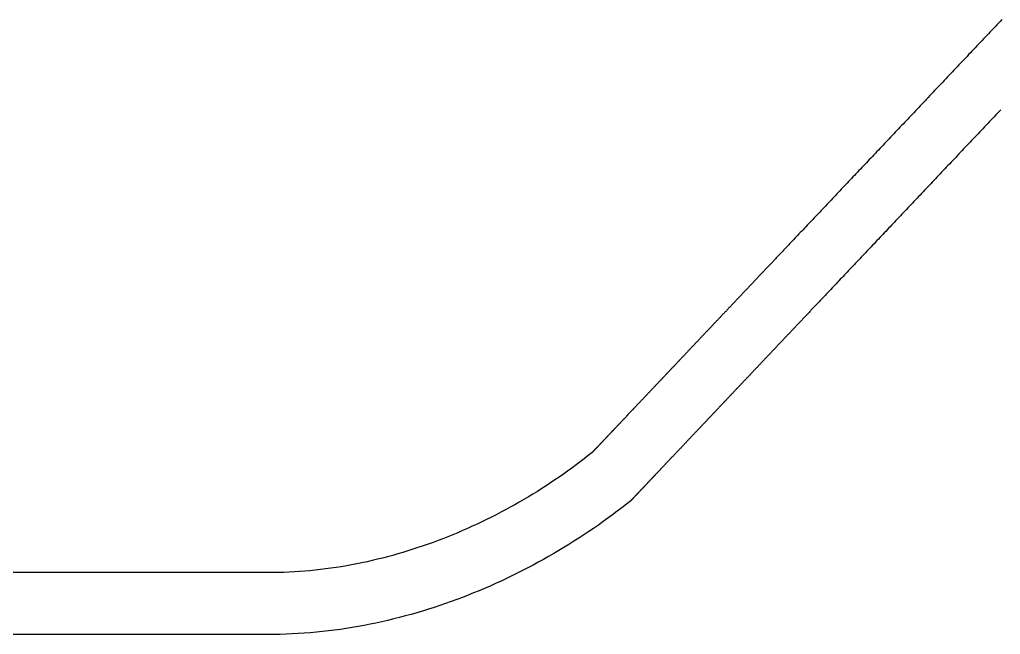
# Model space of a CAD drawing. Header units: inches. Extents: x 39 to 243, y 75 to 164.
# Drawn here: x 89.9 to 108.62, y 123.06 to 134.79 of the extents above; entities that cross this region are included whole.
import ezdxf

# ---------------------------------------------------------------- set-up
doc = ezdxf.new("R2010")
doc.units = ezdxf.units.IN
doc.header["$MEASUREMENT"] = 0

msp = doc.modelspace()

# ---------------------------------------------------------------- linework, layer by layer
at = {"color": 7}
msp.add_lwpolyline([(108.644, 134.791), (108.612, 134.757), (108.58, 134.723), (108.548, 134.69), (108.516, 134.656), (108.484, 134.622), (108.453, 134.589), (108.421, 134.555), (108.389, 134.522), (108.358, 134.488), (108.326, 134.455), (108.294, 134.422), (108.263, 134.388), (108.231, 134.355), (108.2, 134.322), (108.168, 134.288), (108.137, 134.255), (108.105, 134.222), (108.074, 134.189), (108.043, 134.156), (108.011, 134.123), (107.98, 134.089), (107.949, 134.056), (107.917, 134.023), (107.886, 133.991), (107.855, 133.958), (107.824, 133.925), (107.793, 133.892), (107.762, 133.859), (107.731, 133.826), (107.7, 133.794), (107.669, 133.761), (107.638, 133.728), (107.607, 133.696), (107.576, 133.663), (107.545, 133.631), (107.515, 133.598), (107.484, 133.566), (107.453, 133.533), (107.423, 133.501), (107.392, 133.468), (107.361, 133.436), (107.331, 133.404), (107.3, 133.372), (107.27, 133.34), (107.24, 133.307), (107.209, 133.275), (107.179, 133.243), (107.149, 133.211), (107.118, 133.179), (107.088, 133.147), (107.058, 133.115), (107.028, 133.084), (106.998, 133.052), (106.968, 133.02), (106.938, 132.988), (106.908, 132.957), (106.878, 132.925), (106.848, 132.894), (106.818, 132.862), (106.788, 132.831), (106.758, 132.799), (106.729, 132.768), (106.699, 132.736), (106.669, 132.705), (106.64, 132.674), (106.61, 132.643), (106.581, 132.612), (106.551, 132.58), (106.522, 132.549), (106.492, 132.518), (106.463, 132.487), (106.434, 132.456), (106.405, 132.426), (106.376, 132.395), (106.346, 132.364), (106.317, 132.333), (106.288, 132.303), (106.259, 132.272), (106.23, 132.241), (106.201, 132.211), (106.173, 132.18), (106.144, 132.15), (106.115, 132.12), (106.086, 132.089), (106.058, 132.059), (106.029, 132.029), (106.001, 131.999), (105.972, 131.969), (105.944, 131.939), (105.915, 131.909), (105.887, 131.879), (105.859, 131.849), (105.83, 131.819), (105.802, 131.789), (105.774, 131.759), (105.746, 131.73), (105.718, 131.7), (105.69, 131.671), (105.662, 131.641), (105.634, 131.612), (105.606, 131.582), (105.579, 131.553), (105.551, 131.524), (105.523, 131.494), (105.496, 131.465), (105.468, 131.436), (105.441, 131.407), (105.413, 131.378), (105.386, 131.349), (105.358, 131.32), (105.331, 131.292), (105.304, 131.263), (105.277, 131.234), (105.25, 131.206), (105.223, 131.177), (105.196, 131.148), (105.169, 131.12), (105.142, 131.092), (105.115, 131.063), (105.088, 131.035), (105.061, 131.007), (105.035, 130.979), (105.008, 130.951), (104.982, 130.923), (104.955, 130.895), (104.929, 130.867), (104.903, 130.839), (104.876, 130.811), (104.85, 130.783), (104.824, 130.756), (104.798, 130.728), (104.772, 130.701), (104.746, 130.673), (104.72, 130.646), (104.694, 130.619), (104.668, 130.591), (104.642, 130.564), (104.63, 130.551), (104.617, 130.537), (104.604, 130.524), (104.591, 130.51), (104.578, 130.497), (104.566, 130.483), (104.553, 130.47), (104.54, 130.456), (104.527, 130.443), (104.515, 130.429), (104.502, 130.416), (104.489, 130.403), (104.477, 130.389), (104.464, 130.376), (104.451, 130.363), (104.439, 130.349), (104.426, 130.336), (104.414, 130.323), (104.401, 130.309), (104.389, 130.296), (104.376, 130.283), (104.364, 130.27), (104.351, 130.257), (104.339, 130.243), (104.326, 130.23), (104.314, 130.217), (104.301, 130.204), (104.289, 130.191), (104.277, 130.178), (104.264, 130.165), (104.252, 130.152), (104.239, 130.139), (104.227, 130.126), (104.215, 130.113), (104.203, 130.1), (104.19, 130.087), (104.178, 130.074), (104.166, 130.061), (104.154, 130.048), (104.141, 130.035), (104.129, 130.022), (104.117, 130.009), (104.105, 129.996), (104.093, 129.984), (104.081, 129.971), (104.068, 129.958), (104.056, 129.945), (104.044, 129.932), (104.032, 129.92), (104.02, 129.907), (104.008, 129.894), (103.996, 129.882), (103.984, 129.869), (103.972, 129.856), (103.96, 129.844), (103.948, 129.831), (103.936, 129.819), (103.925, 129.806), (103.913, 129.793), (103.901, 129.781), (103.889, 129.768), (103.877, 129.756), (103.865, 129.743), (103.854, 129.731), (103.842, 129.719), (103.83, 129.706), (103.818, 129.694), (103.807, 129.681), (103.795, 129.669), (103.783, 129.657), (103.772, 129.644), (103.76, 129.632), (103.748, 129.62), (103.737, 129.608), (103.725, 129.595), (103.714, 129.583), (103.702, 129.571), (103.69, 129.559), (103.679, 129.547), (103.667, 129.534), (103.656, 129.522), (103.644, 129.51), (103.633, 129.498), (103.622, 129.486), (103.61, 129.474), (103.599, 129.462), (103.587, 129.45), (103.576, 129.438), (103.565, 129.426), (103.553, 129.414), (103.542, 129.402), (103.531, 129.39), (103.52, 129.378), (103.508, 129.366), (103.497, 129.354), (103.486, 129.343), (103.475, 129.331), (103.464, 129.319), (103.452, 129.307), (103.441, 129.296), (103.43, 129.284), (103.419, 129.272), (103.408, 129.26), (103.397, 129.249), (103.386, 129.237), (103.375, 129.225), (103.364, 129.214), (103.353, 129.202), (103.342, 129.191), (103.331, 129.179), (103.32, 129.168), (103.309, 129.156), (103.298, 129.145), (103.287, 129.133), (103.277, 129.122), (103.266, 129.11), (103.255, 129.099), (103.244, 129.087), (103.233, 129.076), (103.223, 129.065), (103.212, 129.053), (103.201, 129.042), (103.191, 129.031), (103.18, 129.019), (103.169, 129.008), (103.159, 128.997), (103.148, 128.986), (103.137, 128.975), (103.127, 128.963), (103.116, 128.952), (103.106, 128.941), (103.095, 128.93), (103.085, 128.919), (103.074, 128.908), (103.064, 128.897), (103.053, 128.886), (103.043, 128.875), (103.033, 128.864), (103.022, 128.853), (103.012, 128.842), (103.002, 128.831), (102.991, 128.82), (102.981, 128.809), (102.971, 128.798), (102.96, 128.788), (102.95, 128.777), (102.94, 128.766), (102.93, 128.755), (102.92, 128.745), (102.909, 128.734), (102.899, 128.723), (102.889, 128.712), (102.879, 128.702), (102.869, 128.691), (102.859, 128.681), (102.849, 128.67), (102.839, 128.659), (102.829, 128.649), (102.819, 128.638), (102.809, 128.628), (102.799, 128.617), (102.789, 128.607), (102.779, 128.596), (102.77, 128.586), (102.76, 128.576), (102.75, 128.565), (102.74, 128.555), (102.73, 128.545), (102.721, 128.534), (102.711, 128.524), (102.701, 128.514), (102.691, 128.504), (102.682, 128.493), (102.672, 128.483), (102.663, 128.473), (102.653, 128.463), (102.643, 128.453), (102.634, 128.443), (102.624, 128.433), (102.615, 128.423), (102.605, 128.412), (102.596, 128.402), (102.586, 128.392), (102.577, 128.383), (102.567, 128.373), (102.558, 128.363), (102.549, 128.353), (102.539, 128.343), (102.53, 128.333), (102.521, 128.323), (102.511, 128.313), (102.502, 128.304), (102.493, 128.294), (102.484, 128.284), (102.475, 128.274), (102.465, 128.265), (102.456, 128.255), (102.447, 128.245), (102.438, 128.236), (102.429, 128.226), (102.42, 128.217), (102.411, 128.207), (102.402, 128.198), (102.393, 128.188), (102.384, 128.179), (102.375, 128.169), (102.366, 128.16), (102.357, 128.15), (102.348, 128.141), (102.339, 128.132), (102.33, 128.122), (102.322, 128.113), (102.313, 128.104), (102.304, 128.094), (102.295, 128.085), (102.287, 128.076), (102.278, 128.067), (102.269, 128.058), (102.26, 128.048), (102.252, 128.039), (102.243, 128.03), (102.235, 128.021), (102.226, 128.012), (102.218, 128.003), (102.209, 127.994), (102.201, 127.985), (102.192, 127.976), (102.184, 127.967), (102.175, 127.958), (102.167, 127.949), (102.158, 127.94), (102.15, 127.932), (102.142, 127.923), (102.133, 127.914), (102.125, 127.905), (102.117, 127.897), (102.109, 127.888), (102.1, 127.879), (102.092, 127.87), (102.084, 127.862), (102.076, 127.853), (102.068, 127.845), (102.06, 127.836), (102.051, 127.828), (102.043, 127.819), (102.035, 127.811), (102.027, 127.802), (102.019, 127.794), (102.011, 127.785), (102.003, 127.777), (101.996, 127.768), (101.988, 127.76), (101.98, 127.752), (101.972, 127.744), (101.964, 127.735), (101.956, 127.727), (101.948, 127.719), (101.941, 127.711), (101.933, 127.702), (101.925, 127.694), (101.918, 127.686), (101.91, 127.678), (101.902, 127.67), (101.895, 127.662), (101.887, 127.654), (101.88, 127.646), (101.872, 127.638), (101.865, 127.63), (101.857, 127.622), (101.85, 127.614), (101.842, 127.606), (101.835, 127.599), (101.827, 127.591), (101.82, 127.583), (101.813, 127.575), (101.805, 127.568), (101.798, 127.56), (101.791, 127.552), (101.783, 127.545), (101.776, 127.537), (101.769, 127.529), (101.762, 127.522), (101.755, 127.514), (101.748, 127.507), (101.741, 127.499), (101.733, 127.492), (101.726, 127.484), (101.719, 127.477), (101.712, 127.469), (101.705, 127.462), (101.698, 127.455), (101.692, 127.447), (101.685, 127.44), (101.678, 127.433), (101.671, 127.426), (101.664, 127.418), (101.657, 127.411), (101.651, 127.404), (101.644, 127.397), (101.637, 127.39), (101.63, 127.383), (101.624, 127.376), (101.617, 127.369), (101.61, 127.362), (101.604, 127.355), (101.597, 127.348), (101.591, 127.341), (101.584, 127.334), (101.578, 127.327), (101.571, 127.32), (101.565, 127.314), (101.558, 127.307), (101.552, 127.3), (101.546, 127.293), (101.539, 127.287), (101.533, 127.28), (101.527, 127.273), (101.52, 127.267), (101.514, 127.26), (101.508, 127.254), (101.502, 127.247), (101.496, 127.24), (101.489, 127.234), (101.483, 127.228), (101.477, 127.221), (101.471, 127.215), (101.465, 127.208), (101.459, 127.202), (101.453, 127.196), (101.447, 127.189), (101.441, 127.183), (101.435, 127.177), (101.43, 127.171), (101.424, 127.165), (101.418, 127.158), (101.412, 127.152), (101.406, 127.146), (101.401, 127.14), (101.395, 127.134), (101.389, 127.128), (101.384, 127.122), (101.378, 127.116), (101.372, 127.11), (101.367, 127.104), (101.361, 127.098), (101.356, 127.093), (101.35, 127.087), (101.345, 127.081), (101.339, 127.075), (101.334, 127.07), (101.328, 127.064), (101.323, 127.058), (101.318, 127.053), (101.312, 127.047), (101.307, 127.041), (101.302, 127.036), (101.297, 127.03), (101.291, 127.025), (101.286, 127.019), (101.281, 127.014), (101.276, 127.008), (101.271, 127.003), (101.266, 126.998), (101.261, 126.992), (101.256, 126.987), (101.251, 126.982), (101.246, 126.977), (101.241, 126.971), (101.236, 126.966), (101.231, 126.961), (101.226, 126.956), (101.221, 126.951), (101.217, 126.946), (101.212, 126.941), (101.207, 126.936), (101.202, 126.931), (101.198, 126.926), (101.193, 126.921), (101.188, 126.916), (101.184, 126.911), (101.179, 126.906), (101.175, 126.901), (101.17, 126.897), (101.166, 126.892), (101.161, 126.887), (101.157, 126.883), (101.152, 126.878), (101.148, 126.873), (101.144, 126.869), (101.139, 126.864), (101.135, 126.86), (101.131, 126.855), (101.126, 126.851), (101.122, 126.846), (101.118, 126.842), (101.114, 126.837), (101.11, 126.833), (101.106, 126.829), (101.102, 126.824), (101.098, 126.82), (101.094, 126.816), (101.09, 126.812), (101.086, 126.807), (101.082, 126.803), (101.078, 126.799), (101.074, 126.795), (101.07, 126.791), (101.066, 126.787), (101.063, 126.783), (101.059, 126.779), (101.055, 126.775), (101.051, 126.771), (101.048, 126.767), (101.044, 126.764), (101.04, 126.76), (101.037, 126.756), (101.033, 126.752), (101.03, 126.748), (101.026, 126.745), (101.023, 126.741), (101.019, 126.737), (101.016, 126.734), (101.013, 126.73), (101.009, 126.727), (101.006, 126.723), (101.003, 126.72), (100.999, 126.716), (100.996, 126.713), (100.993, 126.71), (100.99, 126.706), (100.987, 126.703), (100.983, 126.7), (100.98, 126.696), (100.977, 126.693), (100.974, 126.69), (100.971, 126.687), (100.968, 126.684), (100.965, 126.68), (100.962, 126.677), (100.96, 126.674), (100.957, 126.671), (100.954, 126.668), (100.951, 126.665), (100.948, 126.662), (100.946, 126.66), (100.943, 126.657), (100.94, 126.654), (100.938, 126.651), (100.935, 126.648), (100.932, 126.646), (100.93, 126.643), (100.927, 126.64), (100.925, 126.638), (100.922, 126.635), (100.92, 126.632), (100.918, 126.63), (100.915, 126.627), (100.913, 126.625), (100.911, 126.623), (100.908, 126.62), (100.906, 126.618), (100.904, 126.615), (100.902, 126.613), (100.899, 126.611), (100.897, 126.609), (100.895, 126.606), (100.893, 126.604), (100.891, 126.602), (100.889, 126.6), (100.887, 126.598), (100.885, 126.596), (100.883, 126.594), (100.881, 126.592), (100.88, 126.59), (100.878, 126.588), (100.876, 126.586), (100.874, 126.584), (100.872, 126.582), (100.871, 126.58), (100.869, 126.579), (100.867, 126.577), (100.866, 126.575), (100.864, 126.574), (100.863, 126.572), (100.861, 126.57), (100.86, 126.569), (100.858, 126.567), (100.857, 126.566), (100.855, 126.564), (100.854, 126.563), (100.853, 126.561), (100.851, 126.56), (100.85, 126.559), (100.849, 126.557), (100.848, 126.556), (100.847, 126.555), (100.845, 126.554), (100.844, 126.553), (100.843, 126.551), (100.842, 126.55), (100.841, 126.549), (100.84, 126.548), (100.839, 126.547), (100.838, 126.546), (100.837, 126.545), (100.837, 126.544), (100.836, 126.544), (100.835, 126.543), (100.834, 126.542), (100.834, 126.541), (100.833, 126.54), (100.832, 126.54), (100.832, 126.539), (100.831, 126.538), (100.83, 126.538), (100.83, 126.537), (100.829, 126.537), (100.829, 126.536), (100.828, 126.536), (100.828, 126.535), (100.828, 126.535), (100.827, 126.535), (100.827, 126.534), (100.827, 126.534), (100.827, 126.534), (100.826, 126.534), (100.826, 126.533), (100.826, 126.533), (100.826, 126.533), (100.826, 126.533), (100.826, 126.533), (100.826, 126.533), (100.749, 126.472), (100.672, 126.412), (100.594, 126.353), (100.516, 126.294), (100.436, 126.235), (100.356, 126.177), (100.276, 126.12), (100.194, 126.064), (100.112, 126.008), (100.03, 125.952), (99.946, 125.898), (99.862, 125.844), (99.778, 125.791), (99.692, 125.738), (99.607, 125.686), (99.52, 125.635), (99.433, 125.585), (99.346, 125.535), (99.258, 125.486), (99.169, 125.438), (99.08, 125.391), (98.991, 125.344), (98.901, 125.299), (98.81, 125.254), (98.719, 125.21), (98.628, 125.167), (98.536, 125.124), (98.444, 125.083), (98.351, 125.042), (98.258, 125.002), (98.164, 124.963), (98.071, 124.925), (97.976, 124.888), (97.882, 124.852), (97.787, 124.817), (97.692, 124.783), (97.596, 124.75), (97.5, 124.717), (97.404, 124.686), (97.308, 124.655), (97.211, 124.626), (97.114, 124.597), (97.017, 124.57), (96.919, 124.544), (96.822, 124.518), (96.724, 124.494), (96.626, 124.471), (96.527, 124.448), (96.429, 124.427), (96.33, 124.407), (96.232, 124.388), (96.133, 124.37), (96.034, 124.353), (95.935, 124.338), (95.836, 124.323), (95.736, 124.31), (95.637, 124.297), (95.538, 124.286), (95.438, 124.276), (95.339, 124.267), (95.239, 124.26), (95.14, 124.253), (95.04, 124.248), (94.94, 124.244), (94.852, 124.241), (83.79, 124.241, -0.299983)], format="xyb", dxfattribs=at)
msp.add_lwpolyline([(108.623, 133.07), (108.591, 133.037), (108.56, 133.004), (108.529, 132.971), (108.498, 132.938), (108.467, 132.905), (108.436, 132.873), (108.405, 132.84), (108.374, 132.807), (108.343, 132.775), (108.313, 132.742), (108.282, 132.71), (108.251, 132.677), (108.22, 132.645), (108.19, 132.612), (108.159, 132.58), (108.128, 132.548), (108.098, 132.515), (108.067, 132.483), (108.037, 132.451), (108.006, 132.419), (107.976, 132.387), (107.946, 132.355), (107.915, 132.323), (107.885, 132.291), (107.855, 132.259), (107.825, 132.227), (107.794, 132.195), (107.764, 132.163), (107.734, 132.131), (107.704, 132.099), (107.674, 132.068), (107.644, 132.036), (107.614, 132.005), (107.584, 131.973), (107.555, 131.941), (107.525, 131.91), (107.495, 131.879), (107.465, 131.847), (107.436, 131.816), (107.406, 131.785), (107.376, 131.753), (107.347, 131.722), (107.317, 131.691), (107.288, 131.66), (107.259, 131.629), (107.229, 131.598), (107.2, 131.567), (107.171, 131.536), (107.141, 131.505), (107.112, 131.474), (107.083, 131.444), (107.054, 131.413), (107.025, 131.382), (106.996, 131.352), (106.967, 131.321), (106.938, 131.291), (106.909, 131.26), (106.881, 131.23), (106.852, 131.199), (106.823, 131.169), (106.795, 131.139), (106.766, 131.109), (106.737, 131.078), (106.709, 131.048), (106.68, 131.018), (106.652, 130.988), (106.624, 130.958), (106.595, 130.928), (106.567, 130.899), (106.539, 130.869), (106.511, 130.839), (106.483, 130.81), (106.455, 130.78), (106.427, 130.75), (106.399, 130.721), (106.371, 130.691), (106.343, 130.662), (106.315, 130.633), (106.288, 130.603), (106.26, 130.574), (106.232, 130.545), (106.205, 130.516), (106.177, 130.487), (106.15, 130.458), (106.123, 130.429), (106.095, 130.4), (106.068, 130.371), (106.041, 130.343), (106.014, 130.314), (105.987, 130.285), (105.96, 130.257), (105.933, 130.228), (105.906, 130.2), (105.879, 130.171), (105.852, 130.143), (105.825, 130.115), (105.799, 130.087), (105.772, 130.059), (105.745, 130.03), (105.719, 130.002), (105.692, 129.975), (105.666, 129.947), (105.64, 129.919), (105.613, 129.891), (105.587, 129.863), (105.561, 129.836), (105.535, 129.808), (105.509, 129.781), (105.483, 129.753), (105.457, 129.726), (105.431, 129.699), (105.405, 129.671), (105.38, 129.644), (105.367, 129.631), (105.354, 129.617), (105.341, 129.604), (105.328, 129.59), (105.315, 129.577), (105.303, 129.563), (105.29, 129.55), (105.277, 129.536), (105.265, 129.523), (105.252, 129.509), (105.239, 129.496), (105.227, 129.483), (105.214, 129.469), (105.201, 129.456), (105.189, 129.443), (105.176, 129.429), (105.163, 129.416), (105.151, 129.403), (105.138, 129.389), (105.126, 129.376), (105.113, 129.363), (105.101, 129.35), (105.088, 129.337), (105.076, 129.323), (105.063, 129.31), (105.051, 129.297), (105.038, 129.284), (105.026, 129.271), (105.014, 129.258), (105.001, 129.245), (104.989, 129.232), (104.977, 129.219), (104.964, 129.206), (104.952, 129.193), (104.94, 129.18), (104.927, 129.167), (104.915, 129.154), (104.903, 129.141), (104.891, 129.128), (104.879, 129.115), (104.866, 129.102), (104.854, 129.089), (104.842, 129.076), (104.83, 129.064), (104.818, 129.051), (104.806, 129.038), (104.794, 129.025), (104.782, 129.013), (104.769, 129), (104.757, 128.987), (104.745, 128.974), (104.733, 128.962), (104.721, 128.949), (104.71, 128.936), (104.698, 128.924), (104.686, 128.911), (104.674, 128.899), (104.662, 128.886), (104.65, 128.874), (104.638, 128.861), (104.626, 128.849), (104.614, 128.836), (104.603, 128.824), (104.591, 128.811), (104.579, 128.799), (104.567, 128.786), (104.556, 128.774), (104.544, 128.762), (104.532, 128.749), (104.52, 128.737), (104.509, 128.725), (104.497, 128.712), (104.486, 128.7), (104.474, 128.688), (104.462, 128.675), (104.451, 128.663), (104.439, 128.651), (104.428, 128.639), (104.416, 128.627), (104.405, 128.615), (104.393, 128.602), (104.382, 128.59), (104.37, 128.578), (104.359, 128.566), (104.347, 128.554), (104.336, 128.542), (104.325, 128.53), (104.313, 128.518), (104.302, 128.506), (104.291, 128.494), (104.279, 128.482), (104.268, 128.47), (104.257, 128.458), (104.246, 128.447), (104.234, 128.435), (104.223, 128.423), (104.212, 128.411), (104.201, 128.399), (104.19, 128.387), (104.179, 128.376), (104.167, 128.364), (104.156, 128.352), (104.145, 128.341), (104.134, 128.329), (104.123, 128.317), (104.112, 128.306), (104.101, 128.294), (104.09, 128.282), (104.079, 128.271), (104.068, 128.259), (104.057, 128.248), (104.047, 128.236), (104.036, 128.225), (104.025, 128.213), (104.014, 128.202), (104.003, 128.19), (103.992, 128.179), (103.982, 128.168), (103.971, 128.156), (103.96, 128.145), (103.949, 128.134), (103.939, 128.122), (103.928, 128.111), (103.917, 128.1), (103.907, 128.088), (103.896, 128.077), (103.885, 128.066), (103.875, 128.055), (103.864, 128.044), (103.854, 128.032), (103.843, 128.021), (103.833, 128.01), (103.822, 127.999), (103.812, 127.988), (103.801, 127.977), (103.791, 127.966), (103.78, 127.955), (103.77, 127.944), (103.76, 127.933), (103.749, 127.922), (103.739, 127.911), (103.729, 127.9), (103.718, 127.89), (103.708, 127.879), (103.698, 127.868), (103.688, 127.857), (103.677, 127.846), (103.667, 127.836), (103.657, 127.825), (103.647, 127.814), (103.637, 127.803), (103.627, 127.793), (103.617, 127.782), (103.607, 127.771), (103.596, 127.761), (103.586, 127.75), (103.576, 127.74), (103.566, 127.729), (103.556, 127.719), (103.547, 127.708), (103.537, 127.698), (103.527, 127.687), (103.517, 127.677), (103.507, 127.666), (103.497, 127.656), (103.487, 127.646), (103.478, 127.635), (103.468, 127.625), (103.458, 127.615), (103.448, 127.604), (103.439, 127.594), (103.429, 127.584), (103.419, 127.574), (103.41, 127.563), (103.4, 127.553), (103.39, 127.543), (103.381, 127.533), (103.371, 127.523), (103.362, 127.513), (103.352, 127.503), (103.343, 127.493), (103.333, 127.483), (103.324, 127.473), (103.314, 127.463), (103.305, 127.453), (103.296, 127.443), (103.286, 127.433), (103.277, 127.423), (103.267, 127.413), (103.258, 127.404), (103.249, 127.394), (103.24, 127.384), (103.23, 127.374), (103.221, 127.364), (103.212, 127.355), (103.203, 127.345), (103.194, 127.335), (103.185, 127.326), (103.175, 127.316), (103.166, 127.307), (103.157, 127.297), (103.148, 127.287), (103.139, 127.278), (103.13, 127.268), (103.121, 127.259), (103.112, 127.249), (103.103, 127.24), (103.094, 127.231), (103.086, 127.221), (103.077, 127.212), (103.068, 127.203), (103.059, 127.193), (103.05, 127.184), (103.041, 127.175), (103.033, 127.165), (103.024, 127.156), (103.015, 127.147), (103.007, 127.138), (102.998, 127.129), (102.989, 127.12), (102.981, 127.11), (102.972, 127.101), (102.964, 127.092), (102.955, 127.083), (102.946, 127.074), (102.938, 127.065), (102.93, 127.056), (102.921, 127.047), (102.913, 127.039), (102.904, 127.03), (102.896, 127.021), (102.887, 127.012), (102.879, 127.003), (102.871, 126.994), (102.863, 126.986), (102.854, 126.977), (102.846, 126.968), (102.838, 126.96), (102.83, 126.951), (102.821, 126.942), (102.813, 126.934), (102.805, 126.925), (102.797, 126.916), (102.789, 126.908), (102.781, 126.899), (102.773, 126.891), (102.765, 126.882), (102.757, 126.874), (102.749, 126.866), (102.741, 126.857), (102.733, 126.849), (102.725, 126.841), (102.717, 126.832), (102.709, 126.824), (102.702, 126.816), (102.694, 126.807), (102.686, 126.799), (102.678, 126.791), (102.67, 126.783), (102.663, 126.775), (102.655, 126.767), (102.647, 126.759), (102.64, 126.75), (102.632, 126.742), (102.625, 126.734), (102.617, 126.726), (102.61, 126.718), (102.602, 126.711), (102.595, 126.703), (102.587, 126.695), (102.58, 126.687), (102.572, 126.679), (102.565, 126.671), (102.557, 126.663), (102.55, 126.656), (102.543, 126.648), (102.536, 126.64), (102.528, 126.633), (102.521, 126.625), (102.514, 126.617), (102.507, 126.61), (102.499, 126.602), (102.492, 126.595), (102.485, 126.587), (102.478, 126.58), (102.471, 126.572), (102.464, 126.565), (102.457, 126.557), (102.45, 126.55), (102.443, 126.542), (102.436, 126.535), (102.429, 126.528), (102.422, 126.521), (102.415, 126.513), (102.408, 126.506), (102.402, 126.499), (102.395, 126.492), (102.388, 126.485), (102.381, 126.477), (102.375, 126.47), (102.368, 126.463), (102.361, 126.456), (102.355, 126.449), (102.348, 126.442), (102.341, 126.435), (102.335, 126.428), (102.328, 126.421), (102.322, 126.414), (102.315, 126.408), (102.309, 126.401), (102.302, 126.394), (102.296, 126.387), (102.29, 126.38), (102.283, 126.374), (102.277, 126.367), (102.271, 126.36), (102.264, 126.354), (102.258, 126.347), (102.252, 126.341), (102.246, 126.334), (102.239, 126.327), (102.233, 126.321), (102.227, 126.314), (102.221, 126.308), (102.215, 126.302), (102.209, 126.295), (102.203, 126.289), (102.197, 126.282), (102.191, 126.276), (102.185, 126.27), (102.179, 126.264), (102.173, 126.257), (102.167, 126.251), (102.161, 126.245), (102.155, 126.239), (102.15, 126.233), (102.144, 126.227), (102.138, 126.221), (102.132, 126.215), (102.127, 126.209), (102.121, 126.203), (102.115, 126.197), (102.11, 126.191), (102.104, 126.185), (102.099, 126.179), (102.093, 126.173), (102.088, 126.167), (102.082, 126.161), (102.077, 126.156), (102.071, 126.15), (102.066, 126.144), (102.061, 126.139), (102.055, 126.133), (102.05, 126.127), (102.045, 126.122), (102.039, 126.116), (102.034, 126.111), (102.029, 126.105), (102.024, 126.1), (102.019, 126.094), (102.013, 126.089), (102.008, 126.084), (102.003, 126.078), (101.998, 126.073), (101.993, 126.068), (101.988, 126.062), (101.983, 126.057), (101.978, 126.052), (101.973, 126.047), (101.969, 126.041), (101.964, 126.036), (101.959, 126.031), (101.954, 126.026), (101.949, 126.021), (101.945, 126.016), (101.94, 126.011), (101.935, 126.006), (101.931, 126.001), (101.926, 125.996), (101.921, 125.992), (101.917, 125.987), (101.912, 125.982), (101.908, 125.977), (101.903, 125.972), (101.899, 125.968), (101.894, 125.963), (101.89, 125.958), (101.886, 125.954), (101.881, 125.949), (101.877, 125.945), (101.873, 125.94), (101.868, 125.936), (101.864, 125.931), (101.86, 125.927), (101.856, 125.922), (101.851, 125.918), (101.847, 125.913), (101.843, 125.909), (101.839, 125.905), (101.835, 125.901), (101.831, 125.896), (101.827, 125.892), (101.823, 125.888), (101.819, 125.884), (101.815, 125.88), (101.811, 125.876), (101.808, 125.871), (101.804, 125.867), (101.8, 125.863), (101.796, 125.86), (101.793, 125.856), (101.789, 125.852), (101.785, 125.848), (101.782, 125.844), (101.778, 125.84), (101.774, 125.836), (101.771, 125.833), (101.767, 125.829), (101.764, 125.825), (101.76, 125.822), (101.757, 125.818), (101.753, 125.814), (101.75, 125.811), (101.747, 125.807), (101.743, 125.804), (101.74, 125.8), (101.737, 125.797), (101.734, 125.793), (101.73, 125.79), (101.727, 125.787), (101.724, 125.783), (101.721, 125.78), (101.718, 125.777), (101.715, 125.773), (101.712, 125.77), (101.709, 125.767), (101.706, 125.764), (101.703, 125.761), (101.7, 125.758), (101.697, 125.755), (101.694, 125.752), (101.691, 125.749), (101.689, 125.746), (101.686, 125.743), (101.683, 125.74), (101.68, 125.737), (101.678, 125.734), (101.675, 125.732), (101.673, 125.729), (101.67, 125.726), (101.667, 125.723), (101.665, 125.721), (101.662, 125.718), (101.66, 125.715), (101.658, 125.713), (101.655, 125.71), (101.653, 125.708), (101.65, 125.705), (101.648, 125.703), (101.646, 125.701), (101.644, 125.698), (101.641, 125.696), (101.639, 125.694), (101.637, 125.691), (101.635, 125.689), (101.633, 125.687), (101.631, 125.685), (101.629, 125.682), (101.627, 125.68), (101.625, 125.678), (101.623, 125.676), (101.621, 125.674), (101.619, 125.672), (101.617, 125.67), (101.615, 125.668), (101.613, 125.666), (101.612, 125.665), (101.61, 125.663), (101.608, 125.661), (101.607, 125.659), (101.605, 125.657), (101.603, 125.656), (101.602, 125.654), (101.6, 125.652), (101.599, 125.651), (101.597, 125.649), (101.596, 125.648), (101.594, 125.646), (101.593, 125.645), (101.592, 125.643), (101.59, 125.642), (101.589, 125.641), (101.588, 125.639), (101.587, 125.638), (101.585, 125.637), (101.584, 125.635), (101.583, 125.634), (101.582, 125.633), (101.581, 125.632), (101.58, 125.631), (101.579, 125.63), (101.578, 125.629), (101.577, 125.628), (101.576, 125.627), (101.575, 125.626), (101.574, 125.625), (101.573, 125.624), (101.573, 125.623), (101.572, 125.622), (101.571, 125.622), (101.57, 125.621), (101.57, 125.62), (101.569, 125.62), (101.569, 125.619), (101.568, 125.618), (101.567, 125.618), (101.567, 125.617), (101.566, 125.617), (101.566, 125.616), (101.566, 125.616), (101.565, 125.615), (101.565, 125.615), (101.565, 125.615), (101.564, 125.614), (101.564, 125.614), (101.564, 125.614), (101.564, 125.614), (101.564, 125.614), (101.563, 125.614), (101.563, 125.613), (101.563, 125.613), (101.563, 125.613), (101.477, 125.545), (101.39, 125.477), (101.302, 125.41), (101.214, 125.344), (101.124, 125.278), (101.034, 125.213), (100.943, 125.148), (100.851, 125.085), (100.759, 125.022), (100.666, 124.96), (100.572, 124.899), (100.477, 124.838), (100.382, 124.778), (100.286, 124.719), (100.189, 124.661), (100.092, 124.604), (99.994, 124.547), (99.896, 124.492), (99.796, 124.437), (99.697, 124.383), (99.596, 124.33), (99.495, 124.278), (99.393, 124.227), (99.291, 124.177), (99.189, 124.127), (99.085, 124.079), (98.981, 124.032), (98.877, 123.985), (98.772, 123.94), (98.667, 123.895), (98.561, 123.852), (98.455, 123.809), (98.348, 123.768), (98.241, 123.728), (98.133, 123.688), (98.025, 123.65), (97.916, 123.613), (97.807, 123.577), (97.698, 123.542), (97.588, 123.508), (97.478, 123.476), (97.368, 123.444), (97.257, 123.414), (97.146, 123.384), (97.034, 123.356), (96.923, 123.329), (96.81, 123.304), (96.698, 123.279), (96.585, 123.256), (96.472, 123.234), (96.359, 123.213), (96.246, 123.194), (96.132, 123.175), (96.018, 123.158), (95.904, 123.143), (95.79, 123.128), (95.675, 123.115), (95.56, 123.104), (95.445, 123.093), (95.33, 123.084), (95.215, 123.077), (95.1, 123.07), (94.984, 123.066), (94.869, 123.062), (82.229, 123.062)], dxfattribs=at)

doc.saveas('drawing.dxf')
